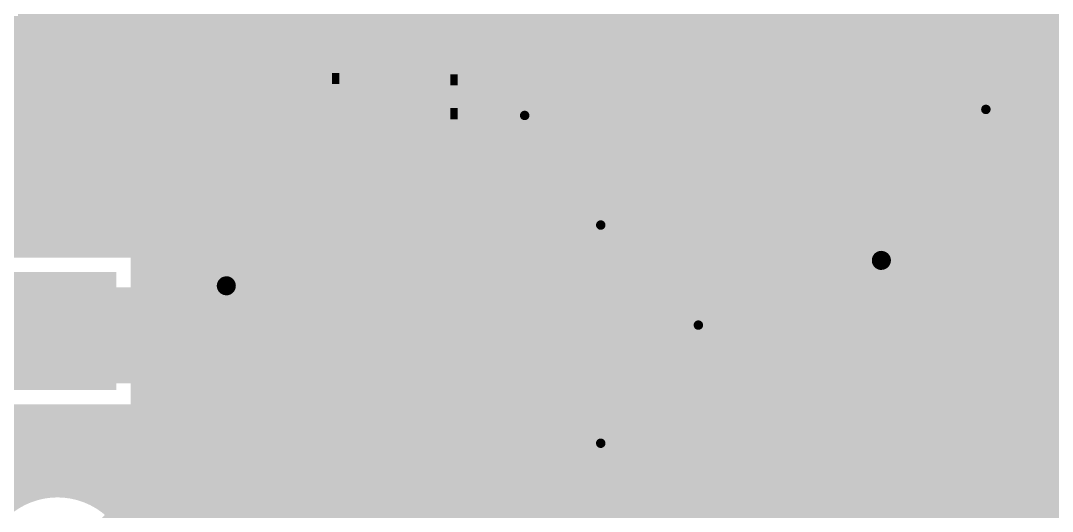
# Model space of a CAD drawing. Extents: x -11 to 221, y -93 to 178.
# Drawn here: x 140.19 to 162.06, y 20.94 to 31.35 of the extents above; entities that cross this region are included whole.
import ezdxf

# ---------------------------------------------------------------- set-up
doc = ezdxf.new("R2010")
doc.units = 0
doc.header["$MEASUREMENT"] = 0
doc.layers.get('0').update_dxf_attribs({"linetype": 'CONTINUOUS'})
for name, color, linetype in [('26-349-0_BOT', 7, 'CONTINUOUS'), ('26-349-0_DRD', 7, 'CONTINUOUS'), ('26-349-0_DRL', 2, 'CONTINUOUS'), ('26-349-0_IN1', 3, 'CONTINUOUS'), ('26-349-0_IN2', 5, 'CONTINUOUS'), ('26-349-0_SMB', 10, 'CONTINUOUS'), ('26-349-0_SMT', 14, 'CONTINUOUS'), ('26-349-0_SPT', 9, 'CONTINUOUS'), ('26-349-0_SST', 12, 'CONTINUOUS'), ('26-349-0_TOP', 11, 'CONTINUOUS'), ('THRUHOLE_TAP', 15, 'CONTINUOUS')]:
    doc.layers.add(name, color=color, linetype=linetype)

# ---------------------------------------------------------------- blocks, each defined once
blk = doc.blocks.new('SQUARE_67')
blk.add_solid([(1.24968, 1.24968), (1.24968, -1.24968), (-1.24968, 1.24968), (-1.24968, -1.24968)])
blk = doc.blocks.new('ROUND_78')
at = {"const_width": 0.29972}
blk.add_lwpolyline([(-0.14986, 0, 1), (0.14986, 0, 1)], format="xyb", close=True, dxfattribs=at)
blk = doc.blocks.new('ROUND_97')
at = {"const_width": 0.65024}
blk.add_lwpolyline([(-0.32512, 0, 1), (0.32512, 0, 1)], format="xyb", close=True, dxfattribs=at)
blk = doc.blocks.new('ROUND_102')
at = {"const_width": 0.10033}
blk.add_lwpolyline([(-0.050164, 0, 1), (0.050164, 0, 1)], format="xyb", close=True, dxfattribs=at)
blk = doc.blocks.new('ROUND_82')
at = {"const_width": 0.29972}
blk.add_lwpolyline([(-0.14986, 0, 1), (0.14986, 0, 1)], format="xyb", close=True, dxfattribs=at)
blk = doc.blocks.new('RECTANGLE_7')
blk.add_solid([(1.14935, 1.12522), (1.14935, -1.12522), (-1.14935, 1.12522), (-1.14935, -1.12522)])
blk = doc.blocks.new('RECTANGLE_14')
blk.add_solid([(1.12522, 1.14935), (1.12522, -1.14935), (-1.12522, 1.14935), (-1.12522, -1.14935)])
blk = doc.blocks.new('RECTANGLE_17')
blk.add_solid([(0.508, 0.635), (0.508, -0.635), (-0.508, 0.635), (-0.508, -0.635)])
blk = doc.blocks.new('ROUND_88')
at = {"const_width": 0.10033}
blk.add_lwpolyline([(-0.050164, 0, 1), (0.050164, 0, 1)], format="xyb", close=True, dxfattribs=at)

msp = doc.modelspace()

# ---------------------------------------------------------------- linework, layer by layer
at = {"layer": '26-349-0_DRD', "const_width": 0.254}
for points in [[(159.385, 30.734), (159.385, 28.194)], [(161.925, 30.734), (159.385, 30.734)], [(161.925, 30.734), (159.385, 28.194)], [(161.925, 28.194), (159.385, 30.734)], [(159.385, 30.734), (159.385, 28.194)], [(161.925, 30.734), (159.385, 30.734)], [(161.925, 30.734), (159.385, 28.194)], [(161.925, 28.194), (159.385, 30.734)], [(161.925, 28.194), (161.925, 30.734)], [(161.925, 28.194), (161.925, 30.734)], [(149.606, 30.607), (149.606, 28.067)], [(152.146, 30.607), (149.606, 30.607)], [(152.146, 30.607), (149.606, 28.067)], [(152.146, 28.067), (149.606, 30.607)], [(149.606, 30.607), (149.606, 28.067)], [(152.146, 30.607), (149.606, 30.607)], [(152.146, 30.607), (149.606, 28.067)], [(152.146, 28.067), (149.606, 30.607)], [(152.146, 28.067), (152.146, 30.607)], [(152.146, 28.067), (152.146, 30.607)], [(151.2189, 28.2829), (151.2189, 25.7429)], [(153.7589, 28.2829), (151.2189, 28.2829)], [(153.7589, 28.2829), (151.2189, 25.7429)], [(153.7589, 25.7429), (151.2189, 28.2829)], [(151.2189, 28.2829), (151.2189, 25.7429)], [(153.7589, 28.2829), (151.2189, 28.2829)], [(153.7589, 28.2829), (151.2189, 25.7429)], [(153.7589, 25.7429), (151.2189, 28.2829)], [(153.7589, 25.7429), (153.7589, 28.2829)], [(153.7589, 25.7429), (153.7589, 28.2829)], [(159.385, 28.194), (161.925, 28.194)], [(159.385, 28.194), (161.925, 28.194)], [(149.606, 28.067), (152.146, 28.067)], [(149.606, 28.067), (152.146, 28.067)], [(153.289, 26.162), (153.289, 23.622)], [(155.829, 26.162), (153.289, 26.162)], [(155.829, 26.162), (153.289, 23.622)], [(155.829, 23.622), (153.289, 26.162)], [(155.829, 23.622), (155.829, 26.162)], [(151.2189, 25.7429), (153.7589, 25.7429)], [(151.2189, 25.7429), (153.7589, 25.7429)], [(140.335, 25.4), (140.335, 24.765)], [(140.97, 25.4), (140.335, 25.4)], [(140.97, 24.13), (140.97, 25.4)], [(140.335, 24.765), (141.605, 24.765)], [(141.605, 24.765), (141.605, 24.13)], [(141.605, 24.13), (140.97, 24.13)], [(151.2189, 23.65756), (151.2189, 21.11756)], [(153.7589, 23.65756), (151.2189, 23.65756)], [(153.7589, 23.65756), (151.2189, 21.11756)], [(153.7589, 21.11756), (151.2189, 23.65756)], [(153.289, 23.622), (155.829, 23.622)], [(153.7589, 21.11756), (153.7589, 23.65756)], [(151.2189, 21.11756), (153.7589, 21.11756)]]:
    msp.add_lwpolyline(points, dxfattribs=at)
at = {"layer": '26-349-0_IN2', "const_width": 0.254}
for points in [[(140.4874, 44.958), (140.4874, 26.44648)], [(140.716, 44.958), (140.716, 26.44648)], [(140.9446, 44.958), (140.9446, 26.44648)], [(141.1732, 44.958), (141.1732, 26.44648)], [(141.4018, 44.958), (141.4018, 26.44648)], [(141.6304, 44.958), (141.6304, 26.44648)], [(141.859, 44.958), (141.859, 26.44648)], [(142.0876, 44.958), (142.0876, 26.44648)], [(142.3162, 44.958), (142.3162, 26.44648)], [(142.5448, 44.958), (142.5448, 26.44648)], [(142.7734, 44.958), (142.7734, -6.858)], [(143.002, 44.958), (143.002, -6.858)], [(143.2306, 44.958), (143.2306, -6.858)], [(143.4592, 44.958), (143.4592, -6.858)], [(143.6878, 44.958), (143.6878, -6.858)], [(143.9164, 44.958), (143.9164, -6.858)], [(144.145, 44.958), (144.145, -6.858)], [(144.3736, 44.958), (144.3736, -6.858)], [(144.6022, 44.958), (144.6022, -6.858)], [(144.8308, 44.958), (144.8308, -6.858)], [(145.0594, 44.958), (145.0594, -6.858)], [(145.288, 44.958), (145.288, -6.858)], [(145.5166, 44.958), (145.5166, -6.858)], [(145.7452, 44.958), (145.7452, -6.858)], [(145.9738, 44.958), (145.9738, -6.858)], [(146.2024, 44.958), (146.2024, -6.858)], [(146.431, 44.958), (146.431, -6.858)], [(146.6596, 44.958), (146.6596, -6.858)], [(146.8882, 44.958), (146.8882, -6.858)], [(147.1168, 44.958), (147.1168, -6.858)], [(147.3454, 44.958), (147.3454, -6.858)], [(147.574, 44.958), (147.574, -6.858)], [(147.8026, 44.958), (147.8026, -6.858)], [(148.0312, 44.958), (148.0312, -6.858)], [(148.2598, 44.958), (148.2598, -6.858)], [(148.4884, 44.958), (148.4884, -6.858)], [(148.717, 44.958), (148.717, -6.858)], [(148.9456, 44.958), (148.9456, -6.858)], [(149.1742, 44.958), (149.1742, -6.858)], [(150.7744, 44.958), (150.7744, -6.858)], [(151.003, 44.958), (151.003, 17.45742)], [(151.2316, 44.958), (151.2316, 17.97304)], [(151.4602, 44.958), (151.4602, 18.2245)], [(151.6888, 44.958), (151.6888, 18.38706)], [(151.9174, 44.958), (151.9174, 18.49374)], [(152.146, 44.958), (152.146, 18.5547)], [(152.3746, 44.958), (152.3746, 18.57502)], [(152.6032, 44.958), (152.6032, 18.56232)], [(152.8318, 44.958), (152.8318, 18.50898)], [(153.0604, 44.958), (153.0604, 18.415)], [(153.289, 44.958), (153.289, 18.26768)], [(153.5176, 44.958), (153.5176, 18.03908)], [(153.7462, 44.958), (153.7462, 17.93494)], [(153.9748, 44.958), (153.9748, 18.20164)], [(154.2034, 44.958), (154.2034, 18.37182)], [(154.432, 44.958), (154.432, 18.48358)], [(154.6606, 44.958), (154.6606, 18.54962)], [(154.8892, 44.958), (154.8892, 18.57502)], [(155.1178, 44.958), (155.1178, 18.56486)], [(155.3464, 44.958), (155.3464, 18.5166)], [(155.575, 44.958), (155.575, 18.4277)], [(155.8036, 44.958), (155.8036, 18.28546)], [(156.0322, 44.958), (156.0322, 18.06956)], [(156.2608, 44.958), (156.2608, 17.8943)], [(156.4894, 44.958), (156.4894, 18.17878)], [(156.718, 44.958), (156.718, 18.35658)], [(156.9466, 44.958), (156.9466, 18.47342)], [(157.1752, 44.958), (157.1752, 18.54454)], [(157.4038, 44.958), (157.4038, 18.57502)], [(157.6324, 44.958), (157.6324, 18.5674)], [(157.861, 44.958), (157.861, 18.52422)], [(159.6898, 44.958), (159.6898, 12.2428)], [(159.9184, 44.958), (159.9184, 12.4714)], [(160.147, 40.64), (160.147, 12.7)], [(160.3756, 40.64), (160.3756, 12.9286)], [(160.6042, 40.64), (160.6042, 13.1572)], [(160.8328, 40.64), (160.8328, 13.3858)], [(161.0614, 40.64), (161.0614, 13.6144)], [(161.29, 40.64), (161.29, 13.843)], [(161.5186, 40.64), (161.5186, 14.0716)], [(161.7472, 40.64), (161.7472, 14.3002)], [(161.9758, 40.64), (161.9758, 14.5288)], [(158.0896, 39.94404), (158.0896, 18.4404)], [(159.4612, 40.08628), (159.4612, 12.0142)], [(159.2326, 39.70782), (159.2326, 11.7856)], [(158.3182, 39.66718), (158.3182, 18.30578)], [(158.5468, 39.55542), (158.5468, 18.10004)], [(158.7754, 39.52748), (158.7754, 17.7546)], [(159.004, 39.5732), (159.004, 11.557)], [(149.4028, 38.49116), (149.4028, -6.858)], [(150.5458, 38.52418), (150.5458, -6.858)], [(149.6314, 38.31082), (149.6314, -6.858)], [(149.86, 38.2397), (149.86, -6.858)], [(150.0886, 38.24224), (150.0886, -6.858)], [(150.3172, 38.32352), (150.3172, -6.858)], [(140.2588, 35.39998), (140.2588, 26.44648)], [(167.50792, 31.3182), (122.428, 31.3182)], [(167.46728, 31.0896), (122.428, 31.0896)], [(167.46982, 30.861), (122.428, 30.861)], [(167.51554, 30.6324), (122.428, 30.6324)], [(167.6146, 30.4038), (122.428, 30.4038)], [(167.78224, 30.1752), (122.428, 30.1752)], [(168.0718, 29.9466), (122.428, 29.9466)], [(166.116, 29.718), (122.428, 29.718)], [(166.116, 29.4894), (122.428, 29.4894)], [(166.116, 29.2608), (122.428, 29.2608)], [(166.116, 29.0322), (122.428, 29.0322)], [(166.116, 28.8036), (122.428, 28.8036)], [(166.116, 28.575), (122.428, 28.575)], [(166.116, 28.3464), (122.428, 28.3464)], [(166.116, 28.1178), (122.428, 28.1178)], [(166.116, 27.8892), (122.428, 27.8892)], [(166.116, 27.6606), (122.428, 27.6606)], [(166.116, 27.432), (122.428, 27.432)], [(166.116, 27.2034), (122.428, 27.2034)], [(166.116, 26.9748), (122.428, 26.9748)], [(166.116, 26.7462), (122.428, 26.7462)], [(166.116, 26.5176), (122.428, 26.5176)], [(142.65148, 26.44648), (139.28852, 26.44648), (139.28852, 23.08352)], [(142.65148, 26.44648), (142.65148, 23.08352)], [(166.116, 26.289), (142.65148, 26.289)], [(166.116, 26.0604), (142.65148, 26.0604)], [(166.116, 25.8318), (142.65148, 25.8318)], [(166.116, 25.6032), (142.65148, 25.6032)], [(166.116, 25.3746), (142.65148, 25.3746)], [(166.116, 25.146), (142.65148, 25.146)], [(166.116, 24.9174), (142.65148, 24.9174)], [(166.116, 24.6888), (142.65148, 24.6888)], [(166.116, 24.4602), (142.65148, 24.4602)], [(166.116, 24.2316), (142.65148, 24.2316)], [(166.116, 24.003), (142.65148, 24.003)], [(166.116, 23.7744), (142.65148, 23.7744)], [(166.116, 23.5458), (142.65148, 23.5458)], [(166.116, 23.3172), (142.65148, 23.3172)], [(166.116, 23.0886), (122.428, 23.0886)], [(142.65148, 23.08352), (139.28852, 23.08352)], [(140.2588, 23.08352), (140.2588, 21.209)], [(140.4874, 23.08352), (140.4874, 21.29536)], [(140.716, 23.08352), (140.716, 21.34616)], [(140.9446, 23.08352), (140.9446, 21.36648)], [(141.1732, 23.08352), (141.1732, 21.35378)], [(141.4018, 23.08352), (141.4018, 21.3106)], [(141.6304, 23.08352), (141.6304, 21.23186)], [(141.859, 23.08352), (141.859, 21.11248)], [(142.0876, 23.08352), (142.0876, 20.93976)], [(142.3162, 23.08352), (142.3162, 20.69084)], [(142.5448, 23.08352), (142.5448, 20.27428)], [(166.116, 22.86), (122.428, 22.86)], [(166.116, 22.6314), (122.428, 22.6314)], [(166.116, 22.4028), (122.428, 22.4028)], [(166.116, 22.1742), (122.428, 22.1742)], [(166.116, 21.9456), (122.428, 21.9456)], [(166.116, 21.717), (122.428, 21.717)], [(166.116, 21.4884), (122.428, 21.4884)], [(140.38072, 21.2598), (122.428, 21.2598)], [(166.116, 21.2598), (141.55928, 21.2598)], [(166.116, 21.0312), (141.97584, 21.0312)], [(142.15872, 20.87372), (140.97, 19.685)]]:
    msp.add_lwpolyline(points, dxfattribs=at)
for points in [[(140.97, 21.36648, 0.4142136), (139.28852, 19.685)], [(142.65148, 19.685, 0.4142136), (140.97, 21.36648)]]:
    msp.add_lwpolyline(points, format="xyb", dxfattribs=at)
at = {"layer": '26-349-0_SST', "const_width": 0.1524}
for points in [[(151.003, 28.194), (155.067, 28.194), (155.067, 32.766), (153.289, 32.766), (153.035, 32.512), (152.781, 32.766), (151.003, 32.766), (151.003, 28.194)], [(162.687, 31.496), (158.623, 31.496), (158.623, 26.924), (160.401, 26.924), (160.655, 27.178), (160.909, 26.924), (162.687, 26.924), (162.687, 31.496)], [(155.58262, 31.00324), (155.58262, 31.35884), (156.59862, 31.00324), (156.59862, 31.35884)], [(147.37842, 31.19628), (147.37842, 30.84068), (147.54606, 30.7213), (147.71624, 30.7213), (147.88642, 30.84068), (147.88642, 31.19628), (146.87042, 31.19628)], [(149.8854, 31.16834), (149.8854, 30.81274), (150.05558, 30.69336), (150.22576, 30.69336), (150.3934, 30.81274), (150.3934, 31.16834), (149.3774, 31.16834)], [(147.37842, 30.8991), (146.87042, 30.7213)], [(149.8854, 30.87116), (149.3774, 30.69336)], [(155.58262, 30.16504), (155.58262, 30.63748), (156.2608, 30.16504), (156.43098, 30.16504), (156.59862, 30.22346), (156.59862, 30.57906), (156.43098, 30.63748)], [(146.87042, 30.00248), (146.87042, 30.2387)], [(146.87042, 30.12186), (147.88642, 30.12186), (147.71624, 30.2387)], [(149.3774, 29.97454), (149.3774, 30.21076)], [(149.3774, 30.09392), (150.3934, 30.09392), (150.22576, 30.21076)], [(142.50924, 29.845), (93.71076, 29.845)], [(146.87042, 29.46146), (147.03806, 29.5783), (147.20824, 29.63926), (147.54606, 29.63926), (147.71624, 29.5783), (147.88642, 29.46146), (147.88642, 29.34208), (147.71624, 29.2227), (147.54606, 29.16428), (147.20824, 29.16428), (147.03806, 29.2227), (146.87042, 29.34208), (146.87042, 29.46146)], [(149.3774, 29.25572), (149.3774, 29.49194)], [(149.3774, 29.37256), (150.3934, 29.37256), (150.22576, 29.49194)], [(143.51, 5.44576), (143.51, 28.84424)], [(147.37842, 28.7401), (147.37842, 28.3845), (147.20824, 28.32608), (147.03806, 28.32608), (146.87042, 28.3845), (146.87042, 28.7401), (147.03806, 28.80106), (147.20824, 28.80106), (147.88642, 28.5623)], [(149.3774, 28.71216), (149.54758, 28.83154), (149.71776, 28.88996), (150.05558, 28.88996), (150.22576, 28.83154), (150.3934, 28.71216), (150.3934, 28.59532), (150.22576, 28.47594), (150.05558, 28.41752), (149.71776, 28.41752), (149.54758, 28.47594), (149.3774, 28.59532), (149.3774, 28.71216)], [(157.93974, 26.06548), (157.93974, 26.3652), (151.94026, 26.3652), (151.94026, 26.06548)], [(156.083, 26.3525), (155.7655, 26.3525), (155.7655, 23.1775)], [(156.083, 26.29662), (155.7655, 26.29662)], [(155.8671, 26.3525), (155.8671, 23.1775)], [(156.00426, 26.3525), (156.00426, 23.1775)], [(156.083, 26.3525), (156.083, 23.1775)], [(158.56204, 26.24074), (158.31566, 26.24074)], [(158.49092, 26.3779), (158.38678, 26.3779)], [(158.41472, 26.38806), (158.41472, 26.14168)], [(158.55188, 26.31694), (158.55188, 26.21026)], [(156.083, 26.15946), (155.7655, 26.15946)], [(156.083, 26.0223), (155.7655, 26.0223)], [(144.6022, 25.83688), (144.49552, 25.83688)], [(144.526, 25.84704), (144.526, 25.60066)], [(144.66316, 25.77592), (144.66316, 25.67178)], [(150.2664, 25.4127), (150.09622, 25.47112), (150.09622, 25.82672), (150.2664, 25.88514), (150.94458, 25.88514), (151.11222, 25.82672), (151.11222, 25.47112), (150.94458, 25.4127)], [(156.083, 25.88514), (155.7655, 25.88514)], [(156.083, 25.74798), (155.7655, 25.74798)], [(144.67332, 25.69972), (144.42694, 25.69972)], [(156.083, 25.61082), (155.7655, 25.61082)], [(156.083, 25.47366), (155.7655, 25.47366)], [(156.083, 25.3365), (155.7655, 25.3365)], [(144.74952, 25.22474), (144.4498, 25.22474), (144.4498, 19.22526), (144.74952, 19.22526)], [(147.35048, 25.22474), (147.6502, 25.22474), (147.6502, 19.22526), (147.35048, 19.22526)], [(148.25472, 24.68118), (148.08708, 24.7396), (148.08708, 25.0952), (148.25472, 25.15362), (148.9329, 25.15362), (149.10308, 25.0952), (149.10308, 24.7396), (148.9329, 24.68118)], [(156.083, 25.19934), (155.7655, 25.19934)], [(150.09622, 24.9301), (151.11222, 24.5745), (151.11222, 25.04694)], [(156.083, 25.06218), (155.7655, 25.06218)], [(156.083, 24.92502), (155.7655, 24.92502)], [(156.083, 24.78786), (155.7655, 24.78786)], [(156.083, 24.6507), (155.7655, 24.6507)], [(156.083, 24.51354), (155.7655, 24.51354)], [(161.87166, 23.93188), (162.22726, 23.93188), (162.34664, 24.10206), (162.34664, 24.2697), (162.22726, 24.43988), (161.87166, 24.43988), (161.87166, 23.42388)], [(148.08708, 24.19858), (149.10308, 23.84298), (149.10308, 24.31542)], [(150.60422, 24.15032), (150.60422, 23.79472), (150.43658, 23.7363), (150.2664, 23.7363), (150.09622, 23.79472), (150.09622, 24.15032), (150.2664, 24.20874), (150.43658, 24.20874), (151.11222, 23.97252)], [(156.083, 24.37638), (155.7655, 24.37638)], [(156.083, 24.23922), (155.7655, 24.23922)], [(156.083, 24.10206), (155.7655, 24.10206)], [(156.083, 23.9649), (155.7655, 23.9649)], [(156.083, 23.82774), (155.7655, 23.82774)], [(156.083, 23.69058), (155.7655, 23.69058)], [(156.083, 23.55342), (155.7655, 23.55342)], [(144.4625, 23.368), (144.4625, 23.0505)], [(147.6375, 23.368), (144.4625, 23.368)], [(144.5641, 23.368), (144.5641, 23.0505)], [(144.70126, 23.368), (144.70126, 23.0505)], [(144.83842, 23.368), (144.83842, 23.0505)], [(144.97558, 23.368), (144.97558, 23.0505)], [(145.11274, 23.368), (145.11274, 23.0505)], [(145.2499, 23.368), (145.2499, 23.0505)], [(145.38706, 23.368), (145.38706, 23.0505)], [(145.52422, 23.368), (145.52422, 23.0505)], [(145.66138, 23.368), (145.66138, 23.0505)], [(145.79854, 23.368), (145.79854, 23.0505)], [(145.9357, 23.368), (145.9357, 23.0505)], [(146.07286, 23.368), (146.07286, 23.0505)], [(146.21002, 23.368), (146.21002, 23.0505)], [(146.34718, 23.368), (146.34718, 23.0505)], [(146.48434, 23.368), (146.48434, 23.0505)], [(146.6215, 23.368), (146.6215, 23.0505)], [(146.75866, 23.368), (146.75866, 23.0505)], [(146.89582, 23.368), (146.89582, 23.0505)], [(147.03298, 23.368), (147.03298, 23.0505)], [(147.17014, 23.368), (147.17014, 23.0505)], [(147.3073, 23.368), (147.3073, 23.0505)], [(147.44446, 23.368), (147.44446, 23.0505)], [(147.58162, 23.368), (147.58162, 23.0505)], [(147.6375, 23.368), (147.6375, 23.0505)], [(148.08708, 23.00478), (148.08708, 23.47722), (148.76272, 23.00478), (148.9329, 23.00478), (149.10308, 23.0632), (149.10308, 23.4188), (148.9329, 23.47722)], [(157.93974, 23.46452), (157.93974, 23.1648), (151.94026, 23.1648), (151.94026, 23.46452)], [(156.083, 23.41626), (155.7655, 23.41626)], [(147.6375, 23.28926), (144.4625, 23.28926)], [(147.6375, 23.1521), (144.4625, 23.1521)], [(156.083, 23.2791), (155.7655, 23.2791)], [(156.083, 23.1775), (155.7655, 23.1775)], [(147.6375, 23.0505), (144.4625, 23.0505)], [(163.3855, 20.1295), (163.3855, 23.0505), (161.7472, 23.0505), (161.7472, 20.1295), (163.3855, 20.1295)], [(149.09546, 15.03934), (149.09546, 21.99132), (149.10308, 22.03704), (149.1107, 22.08276), (149.1361, 22.12848), (149.16658, 22.16658), (149.20468, 22.19706), (149.25294, 22.21992), (149.29866, 22.22754), (149.34692, 22.23516), (149.34692, 22.24278), (160.59658, 22.24278), (160.59658, 22.23516), (160.6423, 22.22754), (160.69056, 22.21992), (160.73628, 22.19706), (160.77692, 22.16658), (160.8074, 22.12848), (160.83026, 22.08276), (160.83788, 22.03704), (160.8455, 21.99132)], [(149.69998, 22.24278), (149.69998, 14.79804)], [(160.24352, 22.24278), (160.24352, 14.79804)], [(160.85312, 21.99132), (160.85312, 15.03934)]]:
    msp.add_lwpolyline(points, dxfattribs=at)
for points in [[(143.51, 28.84424, 0.4142136), (142.50924, 29.845)], [(158.44012, 26.3906, 0.4142136), (158.31312, 26.2636)], [(158.31312, 26.2636, 0.4142136), (158.44012, 26.1366)], [(158.56458, 26.2636, 0.4142136), (158.44012, 26.38806)], [(158.44012, 26.13914, 0.4142136), (158.56458, 26.2636)], [(144.54886, 25.84958, 0.4142136), (144.4244, 25.72512)], [(144.67586, 25.72512, 0.4142136), (144.54886, 25.85212)], [(144.4244, 25.72512, 0.4142136), (144.54886, 25.60066)], [(144.54886, 25.59812, 0.4142136), (144.67586, 25.72512)]]:
    msp.add_lwpolyline(points, format="xyb", dxfattribs=at)
at = {"layer": '26-349-0_TOP'}
for points, const_width in [([(157.38856, 24.765), (157.38856, 34.32556), (160.02, 36.957), (160.02, 38.735)], 0.381), ([(146.05, 24.67356), (146.05, 27.305), (144.145, 29.21), (144.145, 33.7312)], 2.032), ([(160.02, 32.639), (160.02, 30.734), (159.639, 30.353)], 0.381), ([(161.29, 32.639), (161.29, 30.734), (161.671, 30.353)], 0.381), ([(162.56, 20.8788), (160.9852, 20.8788), (159.639, 22.225), (159.639, 30.353)], 0.381), ([(161.671, 30.353), (162.56, 29.464), (162.56, 22.3012)], 0.381), ([(160.655, 29.464), (160.655, 28.067)], 0.381), ([(160.655, 29.464), (160.655, 28.067)], 0.381), ([(152.019, 29.337), (150.876, 29.337)], 0.381), ([(150.876, 29.337), (152.019, 29.337)], 0.381), ([(152.4889, 27.0129), (152.4889, 24.765)], 0.381), ([(152.4889, 24.765), (152.4889, 27.0129)], 0.381), ([(140.97, 24.765), (141.0589, 24.67356), (146.05, 24.67356)], 2.032), ([(152.4, 17.145), (152.4, 19.05), (146.7739, 24.67356), (146.05, 24.67356)], 2.032), ([(157.38856, 24.765), (157.48, 24.67356), (157.48, 17.145)], 2.032), ([(154.559, 24.892), (152.527, 24.892), (152.4889, 24.765)], 0.381), ([(152.4889, 24.765), (152.4889, 22.38756)], 0.381)]:
    msp.add_lwpolyline(points, dxfattribs=dict(at, const_width=const_width))

# ---------------------------------------------------------------- block references
at = {"layer": '26-349-0_BOT'}
for name, p in [('ROUND_78', (160.655, 29.464)), ('ROUND_78', (150.876, 29.337)), ('ROUND_78', (152.4889, 27.0129)), ('SQUARE_67', (140.97, 24.765)), ('ROUND_78', (154.559, 24.892)), ('ROUND_78', (152.4889, 22.38756))]:
    msp.add_blockref(name, p, dxfattribs=at)
at = {"layer": '26-349-0_DRL'}
for name, p in [('ROUND_102', (160.655, 29.464)), ('ROUND_102', (150.876, 29.337)), ('ROUND_102', (152.4889, 27.0129)), ('ROUND_97', (140.97, 24.765)), ('ROUND_102', (154.559, 24.892)), ('ROUND_102', (152.4889, 22.38756))]:
    msp.add_blockref(name, p, dxfattribs=at)
at = {"layer": '26-349-0_IN1'}
for name, p in [('ROUND_78', (160.655, 29.464)), ('ROUND_82', (150.876, 29.337)), ('ROUND_82', (152.4889, 27.0129)), ('SQUARE_67', (140.97, 24.765)), ('ROUND_82', (154.559, 24.892)), ('ROUND_78', (152.4889, 22.38756))]:
    msp.add_blockref(name, p, dxfattribs=at)
at = {"layer": '26-349-0_IN2'}
for name, p in [('ROUND_82', (160.655, 29.464)), ('ROUND_82', (150.876, 29.337)), ('ROUND_82', (152.4889, 27.0129)), ('SQUARE_67', (140.97, 24.765)), ('ROUND_78', (154.559, 24.892)), ('ROUND_78', (152.4889, 22.38756))]:
    msp.add_blockref(name, p, dxfattribs=at)
at = {"layer": '26-349-0_SMB'}
msp.add_blockref('SQUARE_67', (140.97, 24.765), dxfattribs=at)
at = {"layer": '26-349-0_SMT'}
for name, p in [('RECTANGLE_17', (153.035, 31.623)), ('RECTANGLE_17', (159.639, 30.353)), ('RECTANGLE_17', (161.671, 30.353)), ('RECTANGLE_17', (152.019, 29.337)), ('RECTANGLE_17', (154.051, 29.337)), ('RECTANGLE_17', (160.655, 28.067)), ('SQUARE_67', (140.97, 24.765)), ('RECTANGLE_14', (146.05, 24.67356)), ('RECTANGLE_7', (152.4889, 24.765)), ('RECTANGLE_7', (157.38856, 24.765))]:
    msp.add_blockref(name, p, dxfattribs=at)
at = {"layer": '26-349-0_SPT'}
for name, p in [('RECTANGLE_17', (153.035, 31.623)), ('RECTANGLE_17', (159.639, 30.353)), ('RECTANGLE_17', (161.671, 30.353)), ('RECTANGLE_17', (152.019, 29.337)), ('RECTANGLE_17', (154.051, 29.337)), ('RECTANGLE_17', (160.655, 28.067)), ('RECTANGLE_14', (146.05, 24.67356)), ('RECTANGLE_7', (152.4889, 24.765)), ('RECTANGLE_7', (157.38856, 24.765))]:
    msp.add_blockref(name, p, dxfattribs=at)
at = {"layer": '26-349-0_TOP'}
for name, p in [('RECTANGLE_17', (153.035, 31.623)), ('RECTANGLE_17', (159.639, 30.353)), ('RECTANGLE_17', (161.671, 30.353)), ('RECTANGLE_17', (152.019, 29.337)), ('RECTANGLE_17', (154.051, 29.337)), ('ROUND_78', (160.655, 29.464)), ('ROUND_78', (150.876, 29.337)), ('RECTANGLE_17', (160.655, 28.067)), ('ROUND_78', (152.4889, 27.0129)), ('SQUARE_67', (140.97, 24.765)), ('RECTANGLE_14', (146.05, 24.67356)), ('RECTANGLE_7', (152.4889, 24.765)), ('RECTANGLE_7', (157.38856, 24.765)), ('ROUND_78', (154.559, 24.892)), ('ROUND_78', (152.4889, 22.38756))]:
    msp.add_blockref(name, p, dxfattribs=at)
at = {"layer": 'THRUHOLE_TAP'}
for name, p in [('ROUND_88', (160.655, 29.464)), ('ROUND_88', (150.876, 29.337)), ('ROUND_88', (152.4889, 27.0129)), ('ROUND_97', (140.97, 24.765)), ('ROUND_88', (154.559, 24.892)), ('ROUND_88', (152.4889, 22.38756))]:
    msp.add_blockref(name, p, dxfattribs=at)

doc.saveas('drawing.dxf')
